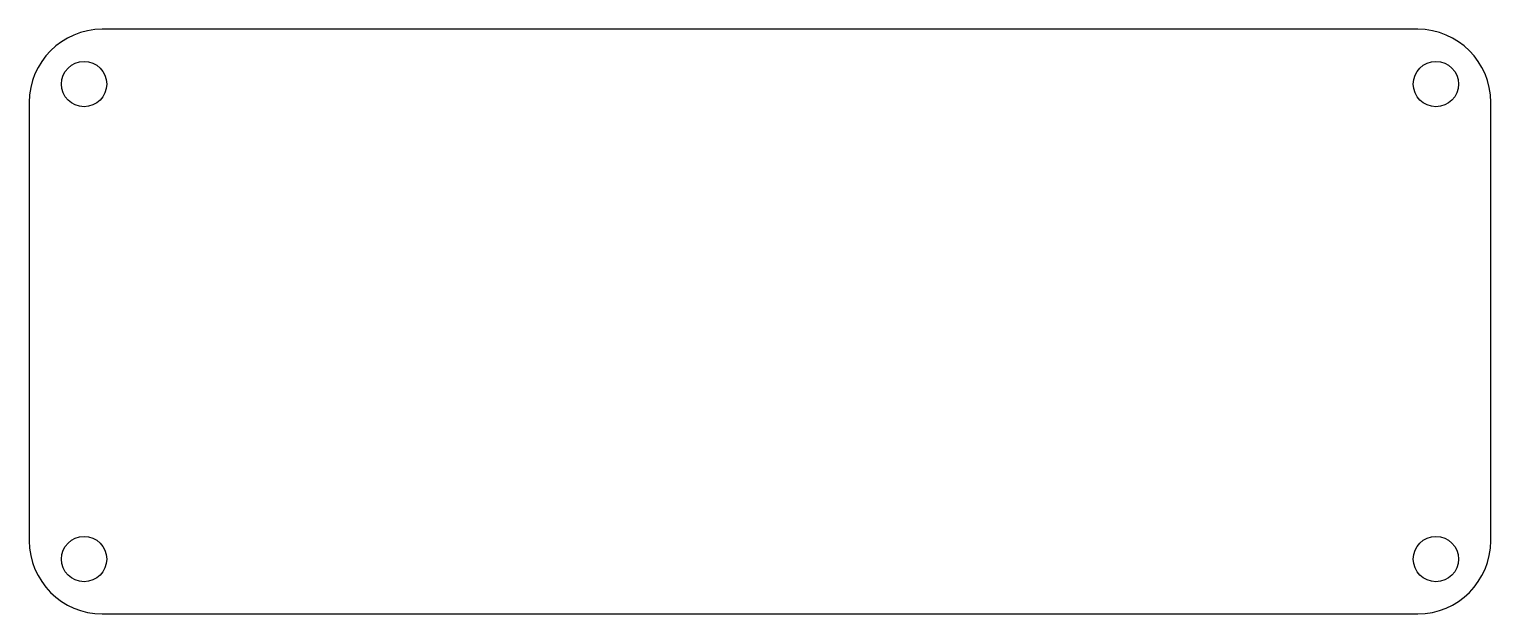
# Model space of a CAD drawing. Header units: millimetres. Extents: x -50 to 50, y -142 to -102.
import ezdxf

# ---------------------------------------------------------------- set-up
doc = ezdxf.new("R2010")
doc.units = ezdxf.units.MM
doc.layers.get('0').update_dxf_attribs({"linetype": 'CONTINUOUS'})

msp = doc.modelspace()

# ---------------------------------------------------------------- linework, layer by layer
msp.add_lwpolyline([(45, -142.22, 0.41421), (50, -137.22), (50, -107.22, 0.41421), (45, -102.22), (-45, -102.22, 0.41421), (-50, -107.22), (-50, -137.22, 0.41421), (-45, -142.22)], format="xyb", close=True)
for centre in [(-46.25, -105.97), (46.25, -105.97), (-46.25, -138.47), (46.25, -138.47)]:
    msp.add_circle(centre, 1.55)

doc.saveas('drawing.dxf')
